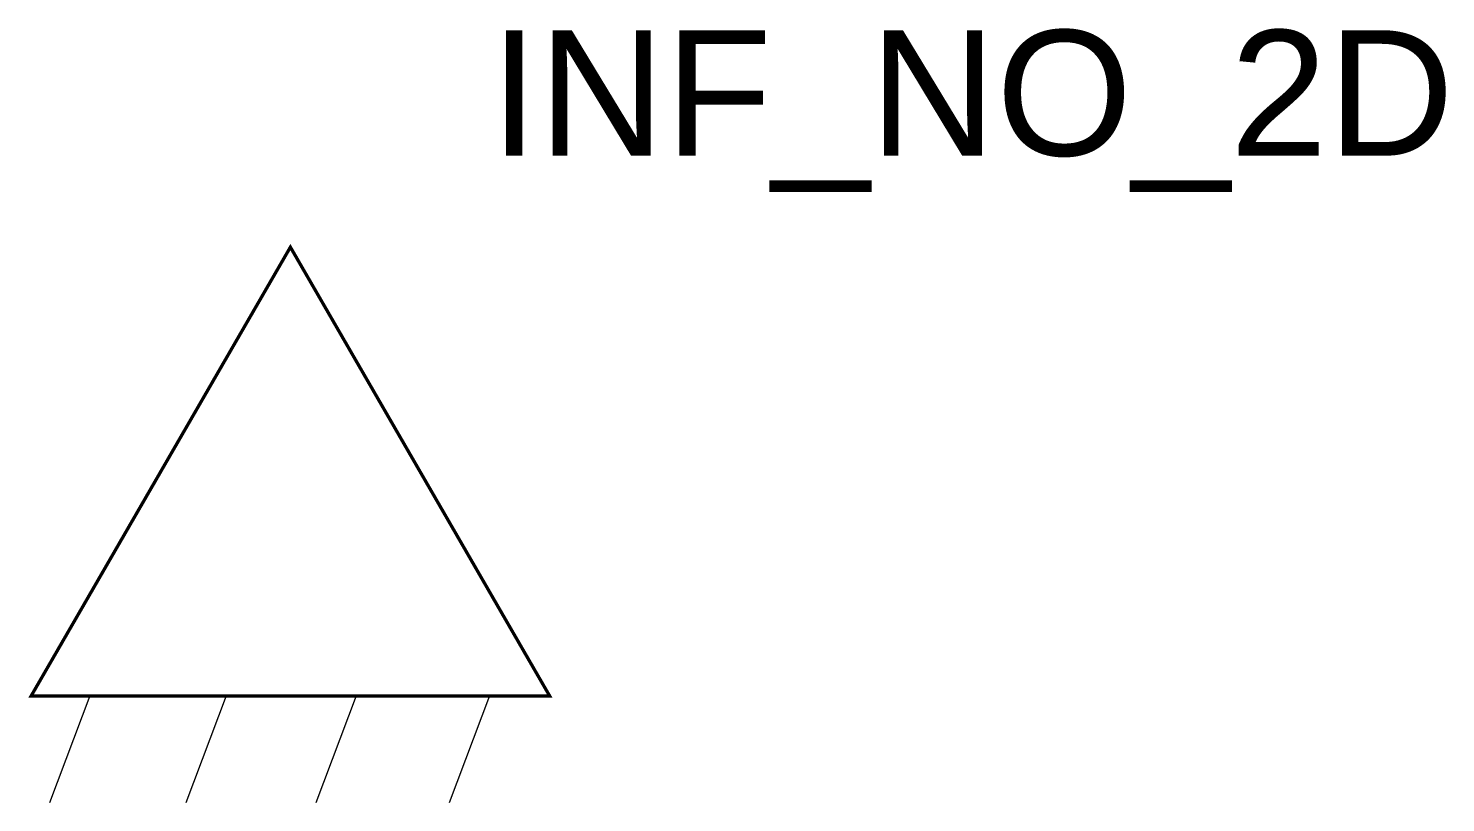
# Model space of a CAD drawing. Header units: millimetres. Extents: x -31 to 138, y -66 to 26.
import ezdxf

# ---------------------------------------------------------------- set-up
doc = ezdxf.new("R2010")
doc.units = ezdxf.units.MM
doc.layers.add('APFIX2D', color=6, linetype='Continuous')
doc.styles.get("Standard").update_dxf_attribs({"font": 'arial.ttf'})

msp = doc.modelspace()

# ---------------------------------------------------------------- linework, layer by layer
at = {"layer": 'APFIX2D'}
for p, q in [((-23.97, -53.67), (-28.78, -66.43)), ((-7.68, -53.67), (-12.49, -66.43)), ((7.87, -53.67), (3.05, -66.43)), ((23.79, -53.67), (18.97, -66.43))]:
    msp.add_line(p, q, dxfattribs=at)
at = {"layer": 'APFIX2D', "const_width": 0.389}
msp.add_lwpolyline([(30.99, -53.67), (0, 0), (-30.99, -53.67)], close=True, dxfattribs=at)

# ---------------------------------------------------------------- texts
at = {"layer": 'APFIX2D', "flags": 1}
msp.add_attdef('INF_NO_2D', (23.82, 10.94), '?', height=15, dxfattribs=at)

doc.saveas('drawing.dxf')
